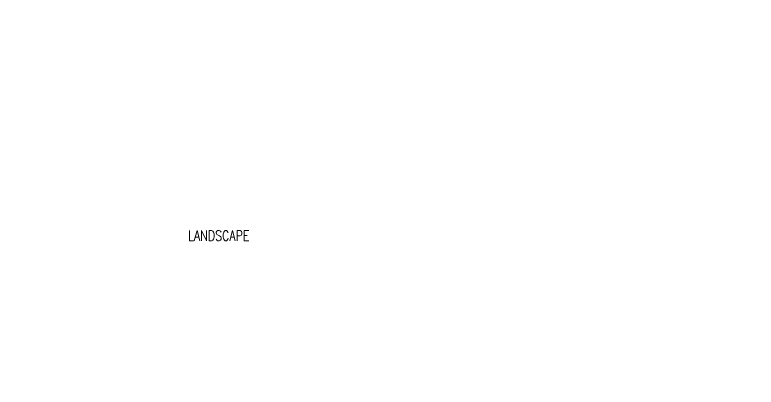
# Model space of a CAD drawing. Header units: metres. Extents: x 42 to 199, y -121 to 268.
# Drawn here: x 102.22 to 109.54, y -78.51 to -74.84 of the extents above; entities that cross this region are included whole.
import ezdxf

# ---------------------------------------------------------------- set-up
doc = ezdxf.new("R2010")
doc.units = ezdxf.units.M
doc.header["$LTSCALE"] = 0.3
doc.layers.add('A-Hatch', color=8, linetype='Continuous', lineweight=9)
doc.layers.add('DA HOUSE ARCH LAYOUT', color=8, linetype='Continuous', lineweight=9)
doc.layers.add('A-TEXT ARCHITECURAL', color=8, linetype='Continuous')
doc.styles.add('ROMANS', font='romans.shx', dxfattribs={"width": 0.8, "height": 0.5})

# ---------------------------------------------------------------- blocks, each defined once
blk = doc.blocks.new('DA HOUSE ARCH LAYOUT')
at = {"layer": 'A-Hatch', "transparency": 33554534}
h = blk.add_hatch(dxfattribs=at)
h.set_pattern_fill('ANSI34', color=8, scale=0.05, angle=135)
h.set_pattern_definition([(180, (143.66595, 80.5253), (-8e-16, -0.9525), []), (180, (143.5072, 80.684), (-8e-16, -0.9525), []), (180, (143.34845, 80.8428), (-8e-16, -0.9525), []), (180, (143.1897, 81.0015), (-8e-16, -0.9525), [])])
h.paths.add_polyline_path([(-4.77, -11.6999), (19.35, -11.7), (19.35, -23.43), (32.0283, -23.43), (32.2446, -21.83), (30.3908, -21.83), (30.3908, -21.93), (29.9908, -21.93), (29.9906, -14.136), (29.9906, -15.135, -0.255571), (30.2109, -14.7322), (30.2208, -12.5299), (29.9908, -12.5299), (29.9908, -5.7602, -0.509998), (30.5975, -5.2899, 0.131852), (31.3505, -5.5096, 0.414214), (32.6508, -4.2093, 0.414214), (31.3505, -2.909, 0.124697), (30.7314, -3.0659, -0.546787), (29.9908, -2.7299), (29.9908, 0.6871), (32.0248, 0.6871), (32.0248, 1.9651), (19.7004, 1.9651, -0.764694), (19.2402, 2.1101), (16.7403, 2.1102), (16.74, -8.5299), (-0.255, -8.5299), (-0.255, -11.6998)])
at = {"layer": 'A-TEXT ARCHITECURAL', "color": 8, "insert": (5.895, -16.3424), "char_height": 0.1, "width": 2.382929, "attachment_point": 1, "style": 'ROMANS'}
blk.add_mtext('\\pxqc;LANDSCAPE', dxfattribs=at)

msp = doc.modelspace()

# ---------------------------------------------------------------- block references
at = {"layer": 'DA HOUSE ARCH LAYOUT'}
msp.add_blockref('DA HOUSE ARCH LAYOUT', (97.1462, -60.628), dxfattribs=at)

doc.saveas('drawing.dxf')
